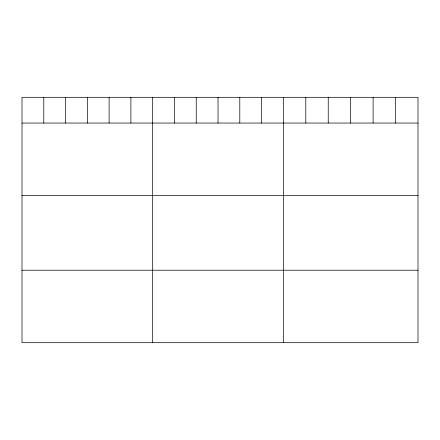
<?xml version="1.0" encoding="UTF-8"?>
<svg xmlns="http://www.w3.org/2000/svg" width="440" height="440" viewBox="0 0 440 440"><rect width="100%" height="100%" fill="white"/><g stroke="black" fill="none" stroke-linecap="round" stroke-linejoin="round"><path stroke-width="0.66" d="M418 123.057L418 342.694L22 342.694L22 97.306L418 97.306L418 123.057L22 123.057M22 195.536L418 195.536M22 270.215L418 270.215M395.56 97.306L395.56 123.057M373.12 97.306L373.12 123.057M350.68 97.306L350.68 123.057M328.24 97.306L328.24 123.057M305.8 97.306L305.8 123.057M283.36 97.306L283.36 342.694M261.58 97.306L261.58 123.057M239.8 97.306L239.8 123.057M218.02 97.306L218.02 123.057M196.24 97.306L196.24 123.057M174.46 97.306L174.46 123.057M152.68 97.306L152.68 342.694M130.9 97.306L130.9 123.057M109.12 97.306L109.12 123.057M87.34 97.306L87.34 123.057M65.56 97.306L65.56 123.057M43.78 97.306L43.78 123.057"/></g></svg>
